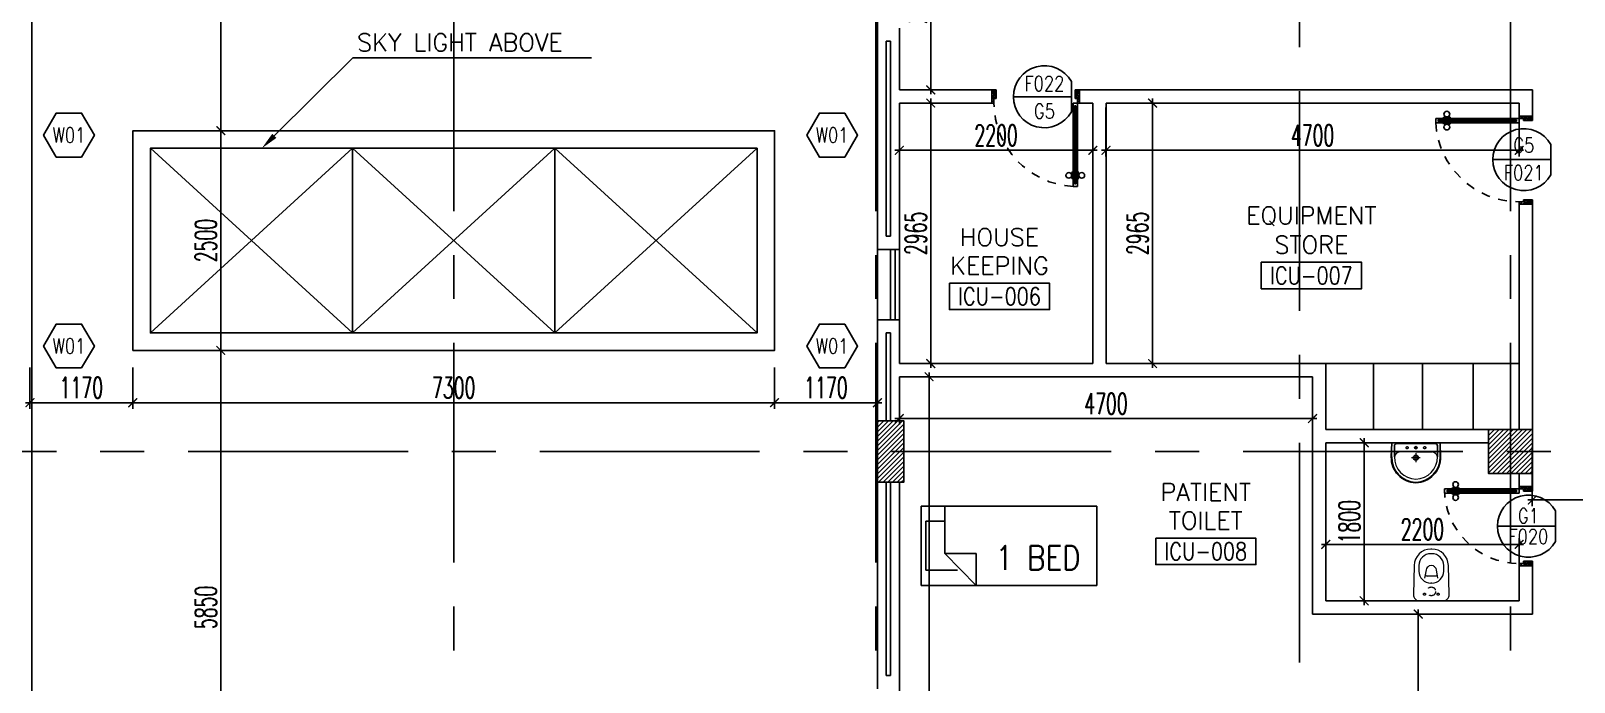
# Model space of a CAD drawing. Extents: x 275967.8 to 276060, y 57291.9 to 57371.4.
# Drawn here: x 276010.75 to 276028.3, y 57310.54 to 57317.95 of the extents above; entities that cross this region are included whole.
import ezdxf
from ezdxf.enums import TextEntityAlignment as Align

# ---------------------------------------------------------------- set-up
doc = ezdxf.new("R2010")
doc.units = 0
doc.header["$MEASUREMENT"] = 0
doc.header["$PDMODE"] = 34
for name, pattern in [('CENTERX2', [4, 2.5, -0.5, 0.5, -0.5]), ('DASHED', [0.75, 0.5, -0.25]), ('HIDDEN', [0.375, 0.25, -0.125]), ('HIDDEN2', [0.1875, 0.125, -0.0625])]:
    doc.linetypes.add(name, pattern=pattern)
doc.layers.get('0').update_dxf_attribs({"linetype": 'CONTINUOUS'})
doc.layers.get('DEFPOINTS').update_dxf_attribs({"linetype": 'CONTINUOUS'})
for name, color, linetype in [('AXES', 11, 'CENTERX2'), ('COL', 5, 'CONTINUOUS'), ('COUNTER', 7, 'CONTINUOUS'), ('DIM', 4, 'CONTINUOUS'), ('DOOR', 7, 'CONTINUOUS'), ('DOOR-CR', 2, 'CONTINUOUS'), ('DOOR-NO', 3, 'CONTINUOUS'), ('FIX', 3, 'CONTINUOUS'), ('FUR', 4, 'CONTINUOUS'), ('HAT', 8, 'CONTINUOUS'), ('INSUL', 4, 'CONTINUOUS'), ('RM-BOX', 4, 'CONTINUOUS'), ('RM-IND', 5, 'CONTINUOUS'), ('RM-NAME', 2, 'CONTINUOUS'), ('RM-NO', 2, 'CONTINUOUS'), ('ROOF', 7, 'CONTINUOUS'), ('RS20', 9, 'CONTINUOUS'), ('SkyLight', 7, 'CONTINUOUS'), ('WALL', 2, 'CONTINUOUS'), ('WIN', 3, 'CONTINUOUS'), ('WIN-BOX', 4, 'CONTINUOUS'), ('WIN-NO', 5, 'CONTINUOUS')]:
    doc.layers.add(name, color=color, linetype=linetype)
doc.styles.add('ROMANS', font='ROMANS.shx', dxfattribs={"width": 0.6})
doc.styles.add('RS20', font='ROMANS.shx', dxfattribs={"height": 0.2})
doc.dimstyles.new('STANDARD in', dxfattribs={"dimtxt": 0.24, "dimasz": 0.1, "dimexe": 0.07, "dimexo": 0.05, "dimgap": 0.05, "dimtad": 1, "dimdec": 0, "dimlfac": 1000, "dimzin": 0, "dimdsep": 46, "dimtxsty": 'ROMANS', "dimblk": 'ARCHTICK', "dimcen": 0.05, "dimdle": 0.05, "dimclrd": 4, "dimclre": 4, "dimclrt": 2, "dimadec": 0, "dimazin": 0, "dimtfac": 1, "dimtdec": 0, "dimtmove": 2, "dimatfit": 3, "dimfxl": 0, "dimtolj": 1, "dimtzin": 0, "dimarcsym": 0})

# ---------------------------------------------------------------- blocks, each defined once
blk = doc.blocks.new('WW1')
at = {"layer": 'WIN-BOX'}
blk.add_lwpolyline([(144, -250), (289, 0), (144, 250), (-144, 250), (-289, 0), (-144, -250)], close=True, dxfattribs=at)
at = {"layer": 'WIN-NO', "style": 'ROMANS', "width": 0.8}
blk.add_attdef('W00', text='', height=170, dxfattribs=at).set_placement((0, 0), align=Align.MIDDLE)
blk = doc.blocks.new('*X97')
at = {"color": 0}
for p, q in [((80579, 132658), (81071, 133150)), ((80579, 132711), (81018, 133150)), ((80579, 132764), (80965, 133150)), ((80579, 132817), (80912, 133150)), ((80579, 132870), (80859, 133150)), ((80579, 132923), (80806, 133150)), ((80579, 132976), (80753, 133150)), ((80579, 133029), (80700, 133150)), ((80579, 133082), (80647, 133150)), ((80579, 133135), (80594, 133150)), ((80624, 132650), (81079, 133105)), ((80677, 132650), (81079, 133052)), ((80730, 132650), (81079, 132999)), ((80783, 132650), (81079, 132946)), ((80836, 132650), (81079, 132892)), ((80890, 132650), (81079, 132839)), ((80943, 132650), (81079, 132786)), ((80996, 132650), (81079, 132733)), ((81049, 132650), (81079, 132680))]:
    blk.add_line(p, q, dxfattribs=at)
blk = doc.blocks.new('COL50')
at = {"layer": 'COL'}
blk.add_lwpolyline([(-250, 250), (-250, -250), (250, -250), (250, 250)], close=True, dxfattribs=at)
blk = doc.blocks.new('C11')
at = {"layer": 'HAT'}
h = blk.add_hatch(dxfattribs=at)
h.set_pattern_fill('ANSI31', color=256, scale=300, style=0)
h.set_pattern_definition([(45, (-248556.182, -75061.005), (-26.5165043, 26.5165043), [])])
h.paths.add_polyline_path([(300, 700), (0, 700), (0, 350), (300, 350)])
h.paths.add_polyline_path([(300, 350), (0, 350), (0, 0), (300, 0)])
at = {"layer": 'COL'}
blk.add_lwpolyline([(300, 700), (300, 0), (0, 0), (0, 700)], close=True, dxfattribs=at)
blk = doc.blocks.new('DOOR90')
at = {"layer": 'DOOR', "color": 0, "linetype": 'ByBlock'}
for p, q in [((-150, 0), (-150, -25)), ((-150, 0), (0, 0)), ((0, -50), (0, 0)), ((-1000, -25), (-1000, -75)), ((-1000, -75), (-1000, -25)), ((-950, -25), (-1000, -25)), ((-950, -75), (-1000, -75)), ((-970, -42), (-970, -58)), ((-950, -42), (-970, -42)), ((-950, -58), (-970, -58)), ((-950, -25), (-950, -42)), ((-950, -58), (-950, -75)), ((-918, -25), (-918, -18)), ((-828, -18), (-918, -18)), ((-918, -75), (-918, -82)), ((-828, -82), (-918, -82)), ((-905, -18), (-905, -9)), ((-905, -9), (-840, -9)), ((-905, -18), (-840, -18)), ((-905, -82), (-905, -91)), ((-905, -82), (-840, -82)), ((-905, -91), (-840, -91)), ((-840, -18), (-840, -9)), ((-840, -82), (-840, -91)), ((-828, -25), (-828, -18)), ((-828, -75), (-828, -82)), ((-200, -42), (-200, -25)), ((-200, -25), (-150, -25)), ((-180, -42), (-200, -42)), ((-200, -75), (-200, -58)), ((-200, -58), (-180, -58)), ((-150, -75), (-200, -75)), ((-180, -58), (-180, -42)), ((-150, -75), (-150, -25)), ((-150, -25), (-100, -25)), ((-100, -25), (-100, -50)), ((-100, -50), (0, -50)), ((-150, -900), (-150, -875)), ((-150, -875), (-100, -875)), ((-100, -850), (0, -850)), ((-100, -875), (-100, -850)), ((0, -850), (0, -900)), ((0, -900), (-150, -900)), ((-150, -900), (0, -900))]:
    blk.add_line(p, q, dxfattribs=at)
at = {"layer": 'DOOR', "color": 9, "linetype": 'ByBlock'}
for p, q in [((0, -50), (-114, 0)), ((0, -50), (-40, 0)), ((0, -50), (-100, -37)), ((0, -850), (-114, -900)), ((0, -850), (-100, -863)), ((0, -850), (-40, -900))]:
    blk.add_line(p, q, dxfattribs=at)
at = {"layer": 'DOOR', "linetype": 'ByBlock'}
for p, q in [((-200, -25), (-950, -25)), ((-200, -42), (-950, -42)), ((-200, -58), (-950, -58)), ((-950, -75), (-200, -75))]:
    blk.add_line(p, q, dxfattribs=at)
at = {"layer": 'DOOR', "color": 0, "linetype": 'ByBlock'}
for centre in [(-873, 24), (-873, -124)]:
    blk.add_circle(centre, 32.4, dxfattribs=at)
at = {"layer": 'DOOR', "color": 9, "linetype": 'ByBlock'}
for centre, radius, start, end in [((0, -50), 154, 161.1053, 166.2858), ((0, -50), 134, 158.1598, 169.28), ((0, -50), 94.4, 148.0182, 180), ((0, -50), 74.4, 137.7764, 180), ((0, -50), 114, 154.0838, 167.3774), ((0, -50), 54.4, 113.2074, 180), ((0, -50), 34.4, 90, 180), ((0, -50), 14.4, 90, 180), ((0, -850), 134, 190.72, 201.8402), ((0, -850), 94.4, 180, 211.9818), ((0, -850), 74.4, 180, 222.2236), ((0, -850), 54.4, 180, 246.7926), ((0, -850), 34.4, 180, 270), ((0, -850), 14.4, 180, 270), ((0, -850), 154, 193.7142, 198.8947)]:
    blk.add_arc(centre, radius, start, end, dxfattribs=at)
at = {"layer": 'DOOR', "linetype": 'HIDDEN', "ltscale": 0.5}
blk.add_arc((-150, -25), 850, 180, 270, dxfattribs=at)
blk = doc.blocks.new('DD1')
at = {"layer": 'DOOR-CR'}
blk.add_line((-308, 0), (353, 0), dxfattribs=at)
blk.add_lwpolyline([(-308, -173, 3.820224), (-308, 173)], format="xyb", close=True, dxfattribs=at)
at = {"layer": 'DOOR-NO', "color": 255, "style": 'ROMANS', "width": 0.8}
for tag, p in [('G', (0, 184)), ('000', (0, -141))]:
    blk.add_attdef(tag, text='', height=204, dxfattribs=at).set_placement(p, align=Align.MIDDLE)
blk = doc.blocks.new('RM1')
at = {"layer": 'RM-BOX'}
blk.add_lwpolyline([(570, -200), (-570, -200), (-570, -500), (570, -500)], close=True, dxfattribs=at)
at = {"layer": 'RM-NAME', "style": 'ROMANS'}
for tag, p in [('ROOMNAME1', (0, 324)), ('ROOMNAME2', (0, 0))]:
    blk.add_attdef(tag, text='', height=200, dxfattribs=at).set_placement(p, align=Align.MIDDLE)
at = {"layer": 'RM-NO', "style": 'ROMANS', "width": 0.8}
blk.add_attdef('ROOMNO', text='', height=200, dxfattribs=at).set_placement((0, -350), align=Align.MIDDLE)
blk = doc.blocks.new('LAV1')
at = {"layer": 'FIX', "linetype": 'ByBlock', "ltscale": 0.3}
for p, q in [((-280, 210), (-275, 50)), ((-245, 210), (-245, 85)), ((245, 210), (245, 85)), ((280, 210), (275, 50)), ((0, 60), (-220, 60)), ((0, 60), (220, 60))]:
    blk.add_line(p, q, dxfattribs=at)
at = {"layer": 'FIX', "linetype": 'Continuous', "lineweight": 20}
for p, q in [((-275, 210), (-275, 50)), ((275, 210), (275, 50)), ((0, 50), (-275, 50)), ((0, 50), (-252, 50)), ((0, 155), (-181, 155)), ((0, 155), (181, 155)), ((0, 50), (252, 50)), ((0, 50), (275, 50))]:
    blk.add_line(p, q, dxfattribs=at)
at = {"layer": 'FIX', "linetype": 'DASHED', "lineweight": 20, "ltscale": 0.05}
for p, q in [((50, 220), (-50, 220)), ((0, 170), (0, 270)), ((0, 170), (0, 270))]:
    blk.add_line(p, q, dxfattribs=at)
at = {"layer": 'FIX', "lineweight": 20}
for p, q in [((16, 107), (-15, 107)), ((0, 92), (0, 123))]:
    blk.add_line(p, q, dxfattribs=at)
for centre, radius in [((0, 220), 29.5), ((0, 220), 22.5), ((0, 107), 15.5)]:
    blk.add_circle(centre, radius, dxfattribs=at)
at = {"layer": 'FIX', "linetype": 'HIDDEN', "lineweight": 20, "ltscale": 0.05}
for centre in [(-100, 107), (100, 107)]:
    blk.add_circle(centre, 12.4, dxfattribs=at)
at = {"layer": 'FIX', "linetype": 'ByBlock', "ltscale": 0.3}
for centre, radius, start, end in [((7, 220), 287, 91.3776, 182.0064), ((-7, 220), 287, 357.9936, 88.6224), ((-220, 85), 24.9, 179.7021, 269.9486), ((220, 85), 24.9, 270.0514, 0.2979)]:
    blk.add_arc(centre, radius, start, end, dxfattribs=at)
at = {"layer": 'FIX', "linetype": 'Continuous', "lineweight": 20}
for centre, radius, start, end in [((8, 217), 283, 91.6988, 181.351), ((8, 212), 253, 91.7328, 180.4884), ((-8, 217), 283, 358.649, 88.3012), ((-8, 212), 253, 359.5116, 88.2672), ((-179, 222), 66.9, 190.2006, 268.0786), ((179, 222), 66.9, 271.9214, 349.7994)]:
    blk.add_arc(centre, radius, start, end, dxfattribs=at)
blk = doc.blocks.new('WC1')
at = {"layer": 'FIX', "lineweight": 20}
for p, q in [((-210, 204), (-538, 194)), ((-727, 5), (-727, -5)), ((-674, 5), (-674, -5)), ((-534, 24), (-540, 0)), ((-540, 0), (-534, -24)), ((-475, 141), (-538, 141)), ((-395, 76), (-490, 60)), ((-339, 5), (-339, -5)), ((-538, -141), (-475, -141)), ((-490, -60), (-395, -76)), ((-538, -194), (-210, -204))]:
    blk.add_line(p, q, dxfattribs=at)
at = {"layer": 'FIX', "linetype": 'Continuous', "lineweight": 20}
blk.add_line((-420, -47), (-420, 45), dxfattribs=at)
at = {"layer": 'FIX', "lineweight": 20}
blk.add_lwpolyline([(-213, -204), (-210, -204, 0.414214), (-137, -131), (-137, 0), (-137, 131, 0.414214), (-210, 204)], format="xyb", dxfattribs=at)
at = {"layer": 'FIX', "linetype": 'HIDDEN2', "lineweight": 20, "ltscale": 0.3}
blk.add_circle((-245, 0), 49.8, dxfattribs=at)
at = {"layer": 'FIX', "linetype": 'HIDDEN', "lineweight": 20, "ltscale": 0.05}
for centre in [(-213, 78), (-213, -77)]:
    blk.add_circle(centre, 11.6, dxfattribs=at)
at = {"layer": 'FIX', "lineweight": 20}
for centre, radius, start, end in [((-538, 5), 189, 90, 180), ((-538, 5), 136, 90, 180), ((-473, -7), 68.2, 128.9242, 152.8468), ((-464, -18), 82, 108.496, 128.9242), ((-475, 5), 136, 360, 90), ((-538, -5), 189, 180, 270), ((-538, -5), 136, 180, 270), ((-473, 7), 68.2, 207.1532, 231.0758), ((-464, 18), 82, 231.0758, 251.504), ((-475, -5), 136, 270, 0)]:
    blk.add_arc(centre, radius, start, end, dxfattribs=at)
at = {"layer": 'FIX', "linetype": 'Continuous', "lineweight": 20}
for centre, start, end in [((-443, 46), 357.6662, 91.6121), ((-442, -46), 268.3879, 2.3338)]:
    blk.add_arc(centre, 22.3, start, end, dxfattribs=at)
blk = doc.blocks.new('_ARCHTICK')
at = {"color": 0, "linetype": 'ByBlock', "const_width": 0.15}
blk.add_lwpolyline([(-0.5, -0.5), (0.5, 0.5)], dxfattribs=at)
blk = doc.blocks.new('*D240')
at = {"layer": 'DEFPOINTS', "color": 0, "linetype": 'ByBlock', "ltscale": 0.3}
for p in [(276021.7, 57319.278), (276020.982, 57317.278), (276021.675, 57317.278)]:
    blk.add_point(p, dxfattribs=at)
at = {"layer": 'DIM', "color": 4, "linetype": 'ByBlock', "lineweight": -2, "ltscale": 0.3}
for p, q in [((276021.65, 57319.278), (276020.912, 57319.278)), ((276020.982, 57319.328), (276020.982, 57317.228)), ((276021.625, 57317.278), (276020.912, 57317.278))]:
    blk.add_line(p, q, dxfattribs=at)
at = {"layer": 'DIM', "color": 4, "linetype": 'ByBlock', "lineweight": -2, "ltscale": 0.3, "xscale": 0.1, "yscale": 0.1, "zscale": 0.1}
for p, rotation in [((276020.982, 57319.278), 90), ((276020.982, 57317.278), 270)]:
    blk.add_blockref('_ARCHTICK', p, dxfattribs=dict(at, rotation=rotation))
at = {"layer": 'DIM', "color": 2, "linetype": 'ByBlock', "ltscale": 0.3, "insert": (276020.812, 57318.278), "char_height": 0.24, "attachment_point": 5, "rotation": 90, "style": 'ROMANS'}
blk.add_mtext('\\A1;2000', dxfattribs=at)
blk = doc.blocks.new('*D238')
at = {"layer": 'DEFPOINTS', "color": 0, "linetype": 'ByBlock', "ltscale": 0.3}
for p in [(276021.15, 57317.128), (276020.982, 57314.163), (276021.15, 57314.163)]:
    blk.add_point(p, dxfattribs=at)
at = {"layer": 'DIM', "color": 4, "linetype": 'ByBlock', "lineweight": -2, "ltscale": 0.3}
for p, q in [((276021.1, 57317.128), (276020.912, 57317.128)), ((276020.982, 57317.178), (276020.982, 57314.113)), ((276021.1, 57314.163), (276020.912, 57314.163))]:
    blk.add_line(p, q, dxfattribs=at)
at = {"layer": 'DIM', "color": 4, "linetype": 'ByBlock', "lineweight": -2, "ltscale": 0.3, "xscale": 0.1, "yscale": 0.1, "zscale": 0.1}
for p, rotation in [((276020.982, 57317.128), 90), ((276020.982, 57314.163), 270)]:
    blk.add_blockref('_ARCHTICK', p, dxfattribs=dict(at, rotation=rotation))
at = {"layer": 'DIM', "color": 2, "linetype": 'ByBlock', "ltscale": 0.3, "insert": (276020.812, 57315.645), "char_height": 0.24, "attachment_point": 5, "rotation": 90, "style": 'ROMANS'}
blk.add_mtext('\\A1;2965', dxfattribs=at)
blk = doc.blocks.new('*D237')
at = {"layer": 'DEFPOINTS', "color": 0, "linetype": 'ByBlock', "ltscale": 0.3}
for p in [(276020.625, 57316.59), (276022.825, 57316.59), (276022.825, 57316.59)]:
    blk.add_point(p, dxfattribs=at)
at = {"layer": 'DIM', "color": 4, "linetype": 'ByBlock', "lineweight": -2, "ltscale": 0.3}
for p, q in [((276020.575, 57316.59), (276022.875, 57316.59)), ((276020.625, 57316.64), (276020.625, 57316.66)), ((276022.825, 57316.64), (276022.825, 57316.66))]:
    blk.add_line(p, q, dxfattribs=at)
at = {"layer": 'DIM', "color": 4, "linetype": 'ByBlock', "lineweight": -2, "ltscale": 0.3, "xscale": 0.1, "yscale": 0.1, "zscale": 0.1, "rotation": 180}
blk.add_blockref('_ARCHTICK', (276020.625, 57316.59), dxfattribs=at)
at = {"layer": 'DIM', "color": 4, "linetype": 'ByBlock', "lineweight": -2, "ltscale": 0.3, "xscale": 0.1, "yscale": 0.1, "zscale": 0.1}
blk.add_blockref('_ARCHTICK', (276022.825, 57316.59), dxfattribs=at)
at = {"layer": 'DIM', "color": 2, "linetype": 'ByBlock', "ltscale": 0.3, "insert": (276021.725, 57316.76), "char_height": 0.24, "attachment_point": 5, "style": 'ROMANS'}
blk.add_mtext('\\A1;2200', dxfattribs=at)
blk = doc.blocks.new('*D236')
at = {"layer": 'DEFPOINTS', "color": 0, "linetype": 'ByBlock', "ltscale": 0.3}
for p in [(276022.975, 57317.128), (276027.675, 57317.128), (276027.675, 57316.59)]:
    blk.add_point(p, dxfattribs=at)
at = {"layer": 'DIM', "color": 4, "linetype": 'ByBlock', "lineweight": -2, "ltscale": 0.3}
for p, q in [((276022.975, 57317.078), (276022.975, 57316.52)), ((276027.675, 57317.078), (276027.675, 57316.52)), ((276022.925, 57316.59), (276027.725, 57316.59))]:
    blk.add_line(p, q, dxfattribs=at)
at = {"layer": 'DIM', "color": 4, "linetype": 'ByBlock', "lineweight": -2, "ltscale": 0.3, "xscale": 0.1, "yscale": 0.1, "zscale": 0.1, "rotation": 180}
blk.add_blockref('_ARCHTICK', (276022.975, 57316.59), dxfattribs=at)
at = {"layer": 'DIM', "color": 4, "linetype": 'ByBlock', "lineweight": -2, "ltscale": 0.3, "xscale": 0.1, "yscale": 0.1, "zscale": 0.1}
blk.add_blockref('_ARCHTICK', (276027.675, 57316.59), dxfattribs=at)
at = {"layer": 'DIM', "color": 2, "linetype": 'ByBlock', "ltscale": 0.3, "insert": (276025.325, 57316.76), "char_height": 0.24, "attachment_point": 5, "style": 'ROMANS'}
blk.add_mtext('\\A1;4700', dxfattribs=at)
blk = doc.blocks.new('*D235')
at = {"layer": 'DEFPOINTS', "color": 0, "linetype": 'ByBlock', "ltscale": 0.3}
for p in [(276023.406, 57317.128), (276023.505, 57317.128), (276023.406, 57314.163)]:
    blk.add_point(p, dxfattribs=at)
at = {"layer": 'DIM', "color": 4, "linetype": 'ByBlock', "lineweight": -2, "ltscale": 0.3}
for p, q in [((276023.456, 57317.128), (276023.575, 57317.128)), ((276023.505, 57314.113), (276023.505, 57317.178)), ((276023.456, 57314.163), (276023.575, 57314.163))]:
    blk.add_line(p, q, dxfattribs=at)
at = {"layer": 'DIM', "color": 4, "linetype": 'ByBlock', "lineweight": -2, "ltscale": 0.3, "xscale": 0.1, "yscale": 0.1, "zscale": 0.1}
for p, rotation in [((276023.505, 57317.128), 90), ((276023.505, 57314.163), 270)]:
    blk.add_blockref('_ARCHTICK', p, dxfattribs=dict(at, rotation=rotation))
at = {"layer": 'DIM', "color": 2, "linetype": 'ByBlock', "ltscale": 0.3, "insert": (276023.335, 57315.645), "char_height": 0.24, "attachment_point": 5, "rotation": 90, "style": 'ROMANS'}
blk.add_mtext('\\A1;2965', dxfattribs=at)
blk = doc.blocks.new('*D234')
at = {"layer": 'DEFPOINTS', "color": 0, "linetype": 'ByBlock', "ltscale": 0.3}
for p in [(276025.651, 57313.263), (276025.651, 57311.463), (276025.913, 57311.463)]:
    blk.add_point(p, dxfattribs=at)
at = {"layer": 'DIM', "color": 4, "linetype": 'ByBlock', "lineweight": -2, "ltscale": 0.3}
for p, q in [((276025.701, 57313.263), (276025.983, 57313.263)), ((276025.913, 57313.313), (276025.913, 57311.413)), ((276025.701, 57311.463), (276025.983, 57311.463))]:
    blk.add_line(p, q, dxfattribs=at)
at = {"layer": 'DIM', "color": 4, "linetype": 'ByBlock', "lineweight": -2, "ltscale": 0.3, "xscale": 0.1, "yscale": 0.1, "zscale": 0.1}
for p, rotation in [((276025.913, 57313.263), 90), ((276025.913, 57311.463), 270)]:
    blk.add_blockref('_ARCHTICK', p, dxfattribs=dict(at, rotation=rotation))
at = {"layer": 'DIM', "color": 2, "linetype": 'ByBlock', "ltscale": 0.3, "insert": (276025.743, 57312.363), "char_height": 0.24, "attachment_point": 5, "rotation": 90, "style": 'ROMANS'}
blk.add_mtext('\\A1;1800', dxfattribs=at)
blk = doc.blocks.new('*D233')
at = {"layer": 'DEFPOINTS', "color": 0, "linetype": 'ByBlock', "ltscale": 0.3}
for p in [(276025.475, 57312.106), (276025.475, 57311.821), (276027.675, 57311.821)]:
    blk.add_point(p, dxfattribs=at)
at = {"layer": 'DIM', "color": 4, "linetype": 'ByBlock', "lineweight": -2, "ltscale": 0.3}
for p, q in [((276025.475, 57311.871), (276025.475, 57312.176)), ((276027.675, 57311.871), (276027.675, 57312.176)), ((276027.725, 57312.106), (276025.425, 57312.106))]:
    blk.add_line(p, q, dxfattribs=at)
at = {"layer": 'DIM', "color": 4, "linetype": 'ByBlock', "lineweight": -2, "ltscale": 0.3, "xscale": 0.1, "yscale": 0.1, "zscale": 0.1, "rotation": 180}
blk.add_blockref('_ARCHTICK', (276025.475, 57312.106), dxfattribs=at)
at = {"layer": 'DIM', "color": 4, "linetype": 'ByBlock', "lineweight": -2, "ltscale": 0.3, "xscale": 0.1, "yscale": 0.1, "zscale": 0.1}
blk.add_blockref('_ARCHTICK', (276027.675, 57312.106), dxfattribs=at)
at = {"layer": 'DIM', "color": 2, "linetype": 'ByBlock', "ltscale": 0.3, "insert": (276026.575, 57312.276), "char_height": 0.24, "attachment_point": 5, "style": 'ROMANS'}
blk.add_mtext('\\A1;2200', dxfattribs=at)
blk = doc.blocks.new('*D232')
at = {"layer": 'DEFPOINTS', "color": 0, "linetype": 'ByBlock', "ltscale": 0.3}
for p in [(276020.625, 57314.013), (276020.885, 57305.863), (276020.963, 57305.863)]:
    blk.add_point(p, dxfattribs=at)
at = {"layer": 'DIM', "color": 4, "linetype": 'ByBlock', "lineweight": -2, "ltscale": 0.3}
for p, q in [((276020.675, 57314.013), (276021.033, 57314.013)), ((276020.963, 57314.063), (276020.963, 57305.813)), ((276020.935, 57305.863), (276021.033, 57305.863))]:
    blk.add_line(p, q, dxfattribs=at)
at = {"layer": 'DIM', "color": 4, "linetype": 'ByBlock', "lineweight": -2, "ltscale": 0.3, "xscale": 0.1, "yscale": 0.1, "zscale": 0.1}
for p, rotation in [((276020.963, 57314.013), 90), ((276020.963, 57305.863), 270)]:
    blk.add_blockref('_ARCHTICK', p, dxfattribs=dict(at, rotation=rotation))
at = {"layer": 'DIM', "color": 2, "linetype": 'ByBlock', "ltscale": 0.3, "insert": (276020.793, 57309.938), "char_height": 0.24, "attachment_point": 5, "rotation": 90, "style": 'ROMANS'}
blk.add_mtext('\\A1;8150', dxfattribs=at)
blk = doc.blocks.new('*D231')
at = {"layer": 'DEFPOINTS', "color": 0, "linetype": 'ByBlock', "ltscale": 0.3}
for p in [(276020.625, 57314.011), (276025.325, 57313.968), (276025.325, 57313.538)]:
    blk.add_point(p, dxfattribs=at)
at = {"layer": 'DIM', "color": 4, "linetype": 'ByBlock', "lineweight": -2, "ltscale": 0.3}
for p, q in [((276020.625, 57313.961), (276020.625, 57313.468)), ((276025.325, 57313.918), (276025.325, 57313.468)), ((276020.575, 57313.538), (276025.375, 57313.538))]:
    blk.add_line(p, q, dxfattribs=at)
at = {"layer": 'DIM', "color": 4, "linetype": 'ByBlock', "lineweight": -2, "ltscale": 0.3, "xscale": 0.1, "yscale": 0.1, "zscale": 0.1, "rotation": 180}
blk.add_blockref('_ARCHTICK', (276020.625, 57313.538), dxfattribs=at)
at = {"layer": 'DIM', "color": 4, "linetype": 'ByBlock', "lineweight": -2, "ltscale": 0.3, "xscale": 0.1, "yscale": 0.1, "zscale": 0.1}
blk.add_blockref('_ARCHTICK', (276025.325, 57313.538), dxfattribs=at)
at = {"layer": 'DIM', "color": 2, "linetype": 'ByBlock', "ltscale": 0.3, "insert": (276022.975, 57313.708), "char_height": 0.24, "attachment_point": 5, "style": 'ROMANS'}
blk.add_mtext('\\A1;4700', dxfattribs=at)
blk = doc.blocks.new('*D187')
at = {"layer": 'DEFPOINTS', "color": 0, "linetype": 'ByBlock', "ltscale": 0.3}
for p in [(276027.825, 57313.262), (276030.175, 57313.163), (276027.825, 57312.611)]:
    blk.add_point(p, dxfattribs=at)
at = {"layer": 'DIM', "color": 4, "linetype": 'ByBlock', "lineweight": -2, "ltscale": 0.3}
for p, q in [((276027.825, 57313.212), (276027.825, 57312.541)), ((276030.175, 57313.113), (276030.175, 57312.541)), ((276030.225, 57312.611), (276027.775, 57312.611))]:
    blk.add_line(p, q, dxfattribs=at)
at = {"layer": 'DIM', "color": 4, "linetype": 'ByBlock', "lineweight": -2, "ltscale": 0.3, "xscale": 0.1, "yscale": 0.1, "zscale": 0.1, "rotation": 180}
blk.add_blockref('_ARCHTICK', (276027.825, 57312.611), dxfattribs=at)
at = {"layer": 'DIM', "color": 4, "linetype": 'ByBlock', "lineweight": -2, "ltscale": 0.3, "xscale": 0.1, "yscale": 0.1, "zscale": 0.1}
blk.add_blockref('_ARCHTICK', (276030.175, 57312.611), dxfattribs=at)
at = {"layer": 'DIM', "color": 2, "linetype": 'ByBlock', "ltscale": 0.3, "insert": (276029, 57312.781), "char_height": 0.24, "attachment_point": 5, "style": 'ROMANS'}
blk.add_mtext('\\A1;2350', dxfattribs=at)
blk = doc.blocks.new('*D186')
at = {"layer": 'DEFPOINTS', "color": 0, "linetype": 'ByBlock', "ltscale": 0.3}
for p in [(276027.05, 57311.313), (276026.527, 57306.213), (276027.114, 57306.213)]:
    blk.add_point(p, dxfattribs=at)
at = {"layer": 'DIM', "color": 4, "linetype": 'ByBlock', "lineweight": -2, "ltscale": 0.3}
for p, q in [((276027, 57311.313), (276026.457, 57311.313)), ((276026.527, 57311.363), (276026.527, 57306.163)), ((276027.064, 57306.213), (276026.457, 57306.213))]:
    blk.add_line(p, q, dxfattribs=at)
at = {"layer": 'DIM', "color": 4, "linetype": 'ByBlock', "lineweight": -2, "ltscale": 0.3, "xscale": 0.1, "yscale": 0.1, "zscale": 0.1}
for p, rotation in [((276026.527, 57311.313), 90), ((276026.527, 57306.213), 270)]:
    blk.add_blockref('_ARCHTICK', p, dxfattribs=dict(at, rotation=rotation))
at = {"layer": 'DIM', "color": 2, "linetype": 'ByBlock', "ltscale": 0.3, "insert": (276026.357, 57308.763), "char_height": 0.24, "attachment_point": 5, "rotation": 90, "style": 'ROMANS'}
blk.add_mtext('\\A1;5100', dxfattribs=at)
blk = doc.blocks.new('DOOR-10')
at = {"layer": 'DOOR', "color": 0, "linetype": 'ByBlock'}
for p, q in [((-26, 1100), (-76, 1100)), ((-76, 1100), (-26, 1100)), ((-76, 1050), (-76, 1100)), ((-43, 1070), (-59, 1070)), ((-59, 1050), (-59, 1070)), ((-43, 1050), (-43, 1070)), ((-26, 1050), (-26, 1100)), ((-83, 1005), (-92, 1005)), ((-92, 1005), (-92, 940)), ((-83, 940), (-92, 940)), ((-76, 1018), (-83, 1018)), ((-83, 928), (-83, 1018)), ((-83, 1005), (-83, 940)), ((-76, 928), (-83, 928)), ((-59, 1050), (-76, 1050)), ((-26, 1050), (-43, 1050)), ((-26, 1018), (-18, 1018)), ((-26, 928), (-18, 928)), ((-18, 928), (-18, 1018)), ((-18, 1005), (-9, 1005)), ((-18, 1005), (-18, 940)), ((-18, 940), (-9, 940)), ((-9, 1005), (-9, 940)), ((-76, 200), (-59, 200)), ((-76, 150), (-76, 200)), ((-59, 200), (-59, 180)), ((-59, 180), (-43, 180)), ((-43, 200), (-26, 200)), ((-43, 180), (-43, 200)), ((-26, 200), (-26, 150)), ((-1001, 0), (-1001, 150)), ((-1001, 150), (-976, 150)), ((-1001, 150), (-1001, 0)), ((-951, 0), (-1001, 0)), ((-976, 150), (-976, 100)), ((-976, 100), (-951, 100)), ((-951, 100), (-951, 0)), ((-76, 150), (-26, 150)), ((-51, 100), (-51, 0)), ((-26, 100), (-51, 100)), ((-51, 0), (-1, 0)), ((-1, 150), (-26, 150)), ((-26, 150), (-26, 100))]:
    blk.add_line(p, q, dxfattribs=at)
at = {"layer": 'DOOR', "linetype": 'ByBlock'}
for p, q in [((-76, 1050), (-76, 200)), ((-59, 200), (-59, 1050)), ((-43, 200), (-43, 1050)), ((-26, 200), (-26, 1050))]:
    blk.add_line(p, q, dxfattribs=at)
at = {"layer": 'DOOR', "color": 9, "linetype": 'ByBlock'}
for p, q in [((-951, 0), (-1001, 114)), ((-951, 0), (-1001, 40)), ((-951, 0), (-964, 100)), ((-51, 0), (-1, 114)), ((-51, 0), (-37, 100)), ((-51, 0), (-1, 40)), ((-1, 0), (-1, 150))]:
    blk.add_line(p, q, dxfattribs=at)
at = {"layer": 'DOOR', "color": 0, "linetype": 'ByBlock'}
for centre in [(-124, 973), (23, 973)]:
    blk.add_circle(centre, 32.4, dxfattribs=at)
at = {"layer": 'DOOR', "linetype": 'HIDDEN', "ltscale": 0.5}
blk.add_arc((-23, 149), 952, 93.1482, 179.9482, dxfattribs=at)
at = {"layer": 'DOOR', "color": 9, "linetype": 'ByBlock'}
for centre, radius, start, end in [((-951, 0), 154, 103.7142, 108.8947), ((-951, 0), 134, 100.72, 111.8402), ((-951, 0), 94.4, 90, 121.9818), ((-951, 0), 74.4, 90, 132.2236), ((-951, 0), 54.4, 90, 156.7926), ((-951, 0), 34.4, 90, 180), ((-951, 0), 14.4, 90, 180), ((-51, 0), 94.4, 58.0182, 90), ((-51, 0), 74.4, 47.7764, 90), ((-51, 0), 54.4, 23.2074, 90), ((-51, 0), 34.4, 0, 90), ((-51, 0), 14.4, 0, 90), ((-51, 0), 134, 68.1598, 79.28), ((-51, 0), 114, 64.0838, 77.3774), ((-51, 0), 154, 71.1053, 76.2858)]:
    blk.add_arc(centre, radius, start, end, dxfattribs=at)
blk = doc.blocks.new('*D808')
at = {"layer": 'DEFPOINTS', "color": 0, "linetype": 'ByBlock', "ltscale": 0.3}
for p in [(276012.406, 57314.313), (276012.406, 57308.463), (276012.906, 57308.463)]:
    blk.add_point(p, dxfattribs=at)
at = {"layer": 'DIM', "color": 4, "linetype": 'ByBlock', "lineweight": -2, "ltscale": 0.3}
for p, q in [((276012.456, 57314.313), (276012.976, 57314.313)), ((276012.906, 57314.363), (276012.906, 57308.413)), ((276012.456, 57308.463), (276012.976, 57308.463))]:
    blk.add_line(p, q, dxfattribs=at)
at = {"layer": 'DIM', "color": 4, "linetype": 'ByBlock', "lineweight": -2, "ltscale": 0.3, "xscale": 0.1, "yscale": 0.1, "zscale": 0.1}
for p, rotation in [((276012.906, 57314.313), 90), ((276012.906, 57308.463), 270)]:
    blk.add_blockref('_ARCHTICK', p, dxfattribs=dict(at, rotation=rotation))
at = {"layer": 'DIM', "color": 2, "linetype": 'ByBlock', "ltscale": 0.3, "insert": (276012.736, 57311.388), "char_height": 0.24, "attachment_point": 5, "rotation": 90, "style": 'ROMANS'}
blk.add_mtext('\\A1;5850', dxfattribs=at)
blk = doc.blocks.new('*D809')
at = {"layer": 'DEFPOINTS', "color": 0, "linetype": 'ByBlock', "ltscale": 0.3}
for p in [(276012.406, 57316.813), (276012.406, 57314.313), (276012.906, 57314.313)]:
    blk.add_point(p, dxfattribs=at)
at = {"layer": 'DIM', "color": 4, "linetype": 'ByBlock', "lineweight": -2, "ltscale": 0.3}
for p, q in [((276012.456, 57316.813), (276012.976, 57316.813)), ((276012.906, 57316.863), (276012.906, 57314.263)), ((276012.456, 57314.313), (276012.976, 57314.313))]:
    blk.add_line(p, q, dxfattribs=at)
at = {"layer": 'DIM', "color": 4, "linetype": 'ByBlock', "lineweight": -2, "ltscale": 0.3, "xscale": 0.1, "yscale": 0.1, "zscale": 0.1}
for p, rotation in [((276012.906, 57316.813), 90), ((276012.906, 57314.313), 270)]:
    blk.add_blockref('_ARCHTICK', p, dxfattribs=dict(at, rotation=rotation))
at = {"layer": 'DIM', "color": 2, "linetype": 'ByBlock', "ltscale": 0.3, "insert": (276012.736, 57315.563), "char_height": 0.24, "attachment_point": 5, "rotation": 90, "style": 'ROMANS'}
blk.add_mtext('\\A1;2500', dxfattribs=at)
blk = doc.blocks.new('*D810')
at = {"layer": 'DEFPOINTS', "color": 0, "linetype": 'ByBlock', "ltscale": 0.3}
for p in [(276012.406, 57320.013), (276012.406, 57316.813), (276012.906, 57316.813)]:
    blk.add_point(p, dxfattribs=at)
at = {"layer": 'DIM', "color": 4, "linetype": 'ByBlock', "lineweight": -2, "ltscale": 0.3}
for p, q in [((276012.906, 57320.063), (276012.906, 57316.763)), ((276012.456, 57320.013), (276012.976, 57320.013)), ((276012.456, 57316.813), (276012.976, 57316.813))]:
    blk.add_line(p, q, dxfattribs=at)
at = {"layer": 'DIM', "color": 4, "linetype": 'ByBlock', "lineweight": -2, "ltscale": 0.3, "xscale": 0.1, "yscale": 0.1, "zscale": 0.1}
for p, rotation in [((276012.906, 57320.013), 90), ((276012.906, 57316.813), 270)]:
    blk.add_blockref('_ARCHTICK', p, dxfattribs=dict(at, rotation=rotation))
at = {"layer": 'DIM', "color": 2, "linetype": 'ByBlock', "ltscale": 0.3, "insert": (276012.736, 57318.413), "char_height": 0.24, "attachment_point": 5, "rotation": 90, "style": 'ROMANS'}
blk.add_mtext('\\A1;3200', dxfattribs=at)
blk = doc.blocks.new('*D811')
at = {"layer": 'DEFPOINTS', "color": 0, "linetype": 'ByBlock', "ltscale": 0.3}
for p in [(276011.905, 57314.168), (276019.205, 57314.168), (276019.205, 57313.718)]:
    blk.add_point(p, dxfattribs=at)
at = {"layer": 'DIM', "color": 4, "linetype": 'ByBlock', "lineweight": -2, "ltscale": 0.3}
for p, q in [((276011.905, 57314.118), (276011.905, 57313.648)), ((276019.205, 57314.118), (276019.205, 57313.648)), ((276011.855, 57313.718), (276019.255, 57313.718))]:
    blk.add_line(p, q, dxfattribs=at)
at = {"layer": 'DIM', "color": 4, "linetype": 'ByBlock', "lineweight": -2, "ltscale": 0.3, "xscale": 0.1, "yscale": 0.1, "zscale": 0.1, "rotation": 180}
blk.add_blockref('_ARCHTICK', (276011.905, 57313.718), dxfattribs=at)
at = {"layer": 'DIM', "color": 4, "linetype": 'ByBlock', "lineweight": -2, "ltscale": 0.3, "xscale": 0.1, "yscale": 0.1, "zscale": 0.1}
blk.add_blockref('_ARCHTICK', (276019.205, 57313.718), dxfattribs=at)
at = {"layer": 'DIM', "color": 2, "linetype": 'ByBlock', "ltscale": 0.3, "insert": (276015.555, 57313.888), "char_height": 0.24, "attachment_point": 5, "style": 'ROMANS'}
blk.add_mtext('\\A1;7300', dxfattribs=at)
blk = doc.blocks.new('*D812')
at = {"layer": 'DEFPOINTS', "color": 0, "linetype": 'ByBlock', "ltscale": 0.3}
for p in [(276010.735, 57314.168), (276011.905, 57314.168), (276011.905, 57313.718)]:
    blk.add_point(p, dxfattribs=at)
at = {"layer": 'DIM', "color": 4, "linetype": 'ByBlock', "lineweight": -2, "ltscale": 0.3}
for p, q in [((276010.735, 57314.118), (276010.735, 57313.648)), ((276011.905, 57314.118), (276011.905, 57313.648)), ((276010.685, 57313.718), (276011.955, 57313.718))]:
    blk.add_line(p, q, dxfattribs=at)
at = {"layer": 'DIM', "color": 4, "linetype": 'ByBlock', "lineweight": -2, "ltscale": 0.3, "xscale": 0.1, "yscale": 0.1, "zscale": 0.1, "rotation": 180}
blk.add_blockref('_ARCHTICK', (276010.735, 57313.718), dxfattribs=at)
at = {"layer": 'DIM', "color": 4, "linetype": 'ByBlock', "lineweight": -2, "ltscale": 0.3, "xscale": 0.1, "yscale": 0.1, "zscale": 0.1}
blk.add_blockref('_ARCHTICK', (276011.905, 57313.718), dxfattribs=at)
at = {"layer": 'DIM', "color": 2, "linetype": 'ByBlock', "ltscale": 0.3, "insert": (276011.32, 57313.888), "char_height": 0.24, "attachment_point": 5, "style": 'ROMANS'}
blk.add_mtext('\\A1;1170', dxfattribs=at)
blk = doc.blocks.new('*D813')
at = {"layer": 'DEFPOINTS', "color": 0, "linetype": 'ByBlock', "ltscale": 0.3}
for p in [(276019.205, 57314.168), (276020.375, 57314.168), (276020.375, 57313.718)]:
    blk.add_point(p, dxfattribs=at)
at = {"layer": 'DIM', "color": 4, "linetype": 'ByBlock', "lineweight": -2, "ltscale": 0.3}
for p, q in [((276019.205, 57314.118), (276019.205, 57313.648)), ((276020.375, 57314.118), (276020.375, 57313.648)), ((276019.155, 57313.718), (276020.425, 57313.718))]:
    blk.add_line(p, q, dxfattribs=at)
at = {"layer": 'DIM', "color": 4, "linetype": 'ByBlock', "lineweight": -2, "ltscale": 0.3, "xscale": 0.1, "yscale": 0.1, "zscale": 0.1, "rotation": 180}
blk.add_blockref('_ARCHTICK', (276019.205, 57313.718), dxfattribs=at)
at = {"layer": 'DIM', "color": 4, "linetype": 'ByBlock', "lineweight": -2, "ltscale": 0.3, "xscale": 0.1, "yscale": 0.1, "zscale": 0.1}
blk.add_blockref('_ARCHTICK', (276020.375, 57313.718), dxfattribs=at)
at = {"layer": 'DIM', "color": 2, "linetype": 'ByBlock', "ltscale": 0.3, "insert": (276019.79, 57313.888), "char_height": 0.24, "attachment_point": 5, "style": 'ROMANS'}
blk.add_mtext('\\A1;1170', dxfattribs=at)

msp = doc.modelspace()

# ---------------------------------------------------------------- linework, layer by layer
at = {"layer": 'AXES'}
for p, q in [((276015.5555, 57291.8986), (276015.5555, 57370.7113)), ((276027.5755, 57291.8986), (276027.5755, 57370.7113)), ((276010.7555, 57291.8986), (276010.7555, 57370.3613)), ((276020.3555, 57291.8986), (276020.3555, 57370.3613)), ((276020.3755, 57291.8986), (276020.3755, 57370.3613)), ((276025.1755, 57298.7629), (276025.1755, 57357.5829)), ((275968.5355, 57313.1629), (276036.5755, 57313.1629))]:
    msp.add_line(p, q, dxfattribs=at)
at = {"layer": 'COUNTER', "linetype": 'ByBlock'}
for p, q in [((276025.4755, 57314.1629), (276027.6755, 57314.1629)), ((276026.0165, 57314.1629), (276026.0165, 57313.4129)), ((276026.5755, 57314.1629), (276026.5755, 57313.4129)), ((276027.1527, 57314.1629), (276027.1527, 57313.4129))]:
    msp.add_line(p, q, dxfattribs=at)
at = {"layer": 'FUR'}
for p, q in [((276022.8719, 57312.5394), (276020.8719, 57312.5394)), ((276020.8719, 57312.5394), (276020.8719, 57311.6394)), ((276021.1436, 57312.5394), (276021.1436, 57312.0006)), ((276022.8719, 57311.6394), (276022.8719, 57312.5394)), ((276020.9274, 57312.3695), (276020.9274, 57311.8116)), ((276021.1436, 57312.3695), (276020.9274, 57312.3695)), ((276021.1436, 57312.0006), (276021.497, 57312.0006)), ((276021.1436, 57312.0006), (276021.497, 57311.6394)), ((276021.497, 57311.6394), (276021.497, 57312.0006)), ((276020.9274, 57311.8116), (276021.2871, 57311.8116)), ((276020.8719, 57311.6394), (276022.8719, 57311.6394))]:
    msp.add_line(p, q, dxfattribs=at)
at = {"layer": 'INSUL'}
for p, q in [((276020.4755, 57317.8311), (276020.5255, 57317.8311)), ((276020.4755, 57315.6123), (276020.4755, 57317.8311)), ((276020.5255, 57315.6123), (276020.5255, 57317.8311)), ((276020.4755, 57315.6123), (276020.5255, 57315.6123)), ((276020.4755, 57313.5129), (276020.4755, 57314.5123)), ((276020.4755, 57314.5123), (276020.5255, 57314.5123)), ((276020.5255, 57313.5129), (276020.5255, 57314.5123)), ((276020.4755, 57312.8129), (276020.4755, 57310.6129)), ((276020.5255, 57312.8129), (276020.5255, 57310.6129)), ((276020.4755, 57310.6129), (276020.5255, 57310.6129))]:
    msp.add_line(p, q, dxfattribs=at)
at = {"layer": 'RM-IND'}
for p, q in [((276013.5146, 57316.754), (276014.4076, 57317.6427)), ((276014.4076, 57317.6427), (276017.1226, 57317.6427))]:
    msp.add_line(p, q, dxfattribs=at)
msp.add_solid([(276013.5381, 57316.7304), (276013.491, 57316.7776), (276013.3728, 57316.6129)], dxfattribs=at)
at = {"layer": 'ROOF'}
msp.add_line((276010.7555, 57320.0129), (276010.7555, 57308.1379), dxfattribs=at)
at = {"layer": 'SkyLight'}
for p, q in [((276014.4055, 57316.6129), (276012.1055, 57314.5129)), ((276012.1055, 57316.6129), (276014.4055, 57314.5129)), ((276016.7055, 57314.5129), (276014.4055, 57316.6129)), ((276014.4055, 57314.5129), (276016.7055, 57316.6129)), ((276014.4055, 57314.5129), (276014.4055, 57316.6129)), ((276014.4055, 57314.5129), (276014.4055, 57316.6129)), ((276019.0055, 57316.6129), (276016.7055, 57314.5129)), ((276016.7055, 57316.6129), (276019.0055, 57314.5129)), ((276016.7055, 57314.5129), (276016.7055, 57316.6129)), ((276016.7055, 57314.5129), (276016.7055, 57316.6129))]:
    msp.add_line(p, q, dxfattribs=at)
for points in [[(276011.9055, 57314.3129), (276019.2055, 57314.3129), (276019.2055, 57316.8129), (276011.9055, 57316.8129)], [(276019.0055, 57316.6129), (276012.1055, 57316.6129), (276012.1055, 57314.5129), (276019.0055, 57314.5129)]]:
    msp.add_lwpolyline(points, close=True, dxfattribs=at)
at = {"layer": 'WALL'}
for p, q in [((276020.3755, 57315.4623), (276020.3755, 57317.9811)), ((276020.6255, 57317.2779), (276020.6255, 57317.9811)), ((276027.8255, 57316.9779), (276027.8255, 57317.2779)), ((276020.6255, 57315.4623), (276020.6255, 57317.1279)), ((276022.8255, 57314.1629), (276022.8255, 57317.1279)), ((276022.9755, 57314.1629), (276022.9755, 57317.1279)), ((276027.6755, 57316.9779), (276027.6755, 57317.1279)), ((276027.6755, 57313.4129), (276027.6755, 57315.9779)), ((276027.8255, 57313.4129), (276027.8255, 57315.9779)), ((276020.3755, 57315.4623), (276020.6255, 57315.4623)), ((276020.3755, 57313.5129), (276020.3755, 57314.6623)), ((276020.3755, 57314.6623), (276020.6255, 57314.6623)), ((276020.6255, 57314.1629), (276020.6255, 57314.6623)), ((276020.6255, 57313.5129), (276020.6255, 57314.0129)), ((276027.6755, 57312.9129), (276027.6755, 57312.7629)), ((276027.8255, 57312.9129), (276027.8255, 57312.7629)), ((276020.3755, 57312.8129), (276020.3755, 57310.4629)), ((276020.6255, 57312.8129), (276020.6255, 57310.4629)), ((276027.6755, 57312.7629), (276027.8255, 57312.7629)), ((276027.6755, 57311.8629), (276027.8255, 57311.8629)), ((276027.6755, 57311.8629), (276027.6755, 57311.4629)), ((276027.8255, 57311.8629), (276027.8255, 57311.3129))]:
    msp.add_line(p, q, dxfattribs=at)
at = {"layer": 'WALL', "linetype": 'ByBlock'}
for p, q in [((276020.6255, 57317.2779), (276021.6755, 57317.2779)), ((276021.6755, 57317.2779), (276021.6755, 57317.1279)), ((276022.6755, 57317.2779), (276022.6755, 57317.1279)), ((276022.6755, 57317.2779), (276027.8255, 57317.2779)), ((276027.8255, 57317.2779), (276027.8255, 57317.1279)), ((276020.6255, 57317.1279), (276021.6755, 57317.1279)), ((276022.6755, 57317.1279), (276022.8255, 57317.1279)), ((276022.9755, 57317.1279), (276027.6755, 57317.1279)), ((276027.8255, 57316.9779), (276027.6755, 57316.9779)), ((276027.8255, 57315.9779), (276027.6755, 57315.9779)), ((276022.8255, 57314.1629), (276020.6255, 57314.1629)), ((276025.4755, 57314.1629), (276022.9755, 57314.1629)), ((276025.4755, 57314.1629), (276025.4755, 57313.4129)), ((276025.3255, 57314.0129), (276020.6255, 57314.0129)), ((276025.3255, 57311.3129), (276025.3255, 57314.0129)), ((276027.3255, 57313.4129), (276025.4755, 57313.4129)), ((276027.3255, 57313.2629), (276025.4755, 57313.2629)), ((276025.4755, 57311.4629), (276025.4755, 57313.2629)), ((276020.6255, 57311.6629), (276020.6255, 57306.3129)), ((276027.6755, 57311.4629), (276025.4755, 57311.4629)), ((276027.8255, 57311.3129), (276025.3255, 57311.3129))]:
    msp.add_line(p, q, dxfattribs=at)
at = {"layer": 'WALL', "linetype": 'ByBlock', "ltscale": 0.3}
for points in [[(276020.3755, 57312.8129), (276020.6755, 57312.8129), (276020.6755, 57313.5129), (276020.3755, 57313.5129)], [(276027.3255, 57313.4129), (276027.8255, 57313.4129), (276027.8255, 57312.9129), (276027.3255, 57312.9129)]]:
    msp.add_lwpolyline(points, close=True, dxfattribs=at)
at = {"layer": 'WIN'}
for p, q in [((276020.3755, 57314.6623), (276020.3755, 57315.4623)), ((276020.5255, 57314.6623), (276020.5255, 57315.4623)), ((276020.5755, 57314.6623), (276020.5755, 57315.4623)), ((276020.6255, 57314.6623), (276020.6255, 57315.4623))]:
    msp.add_line(p, q, dxfattribs=at)

# ---------------------------------------------------------------- block references
at = {"layer": 'COL', "linetype": 'ByBlock', "xscale": 0.001, "yscale": 0.001, "zscale": 0.001}
msp.add_blockref('C11', (276020.3755, 57312.8129), dxfattribs=at)
at = {"layer": 'COL', "xscale": 0.001, "yscale": 0.001, "zscale": 0.001}
msp.add_blockref('COL50', (276027.5755, 57313.1629), dxfattribs=at)
at = {"layer": 'DOOR', "color": 0, "linetype": 'ByBlock', "ltscale": 0.3, "yscale": 0.001, "zscale": 0.001}
for p, xscale, rotation in [((276022.6762, 57317.2779), -0.001, 180), ((276027.8255, 57316.9786), 0.001, 90)]:
    msp.add_blockref('DOOR-10', p, dxfattribs=dict(at, xscale=xscale, rotation=rotation))
at = {"layer": 'DOOR', "color": 0, "linetype": 'ByBlock', "xscale": 0.001, "yscale": 0.001, "zscale": 0.001}
msp.add_blockref('DOOR90', (276027.8255, 57312.7629), dxfattribs=at)
at = {"layer": 'DOOR-NO'}
ref = msp.add_blockref('DD1', (276022.2744, 57317.1997), dxfattribs=dict(at, xscale=0.001, yscale=0.001, zscale=0.001, rotation=180))
ref.add_attrib('G', 'G5', dxfattribs={"height": 0.17, "style": 'ROMANS', "width": 0.8}).set_placement((276022.2744, 57317.0351), align=Align.MIDDLE)
ref.add_attrib('000', 'F022', dxfattribs={"height": 0.17, "style": 'ROMANS', "width": 0.8}).set_placement((276022.2744, 57317.3496), align=Align.MIDDLE)
ref = msp.add_blockref('DD1', (276027.7279, 57316.4839), dxfattribs=dict(at, xscale=-0.001, yscale=0.001, zscale=0.001))
ref.add_attrib('G', 'G5', dxfattribs={"height": 0.17, "style": 'ROMANS', "width": 0.8}).set_placement((276027.7279, 57316.6485), align=Align.MIDDLE)
ref.add_attrib('000', 'F021', dxfattribs={"height": 0.17, "style": 'ROMANS', "width": 0.8}).set_placement((276027.7279, 57316.3341), align=Align.MIDDLE)
ref = msp.add_blockref('DD1', (276027.78, 57312.3129), dxfattribs=dict(at, xscale=-0.001, yscale=0.001, zscale=0.001))
ref.add_attrib('G', 'G1', dxfattribs={"height": 0.17, "style": 'ROMANS', "width": 0.8}).set_placement((276027.78, 57312.4309), align=Align.MIDDLE)
ref.add_attrib('000', 'F020', dxfattribs={"height": 0.17, "style": 'ROMANS', "width": 0.8}).set_placement((276027.78, 57312.1951), align=Align.MIDDLE)
at = {"layer": 'FIX', "xscale": 0.001, "yscale": 0.001, "zscale": 0.001}
for name, p, rotation in [('LAV1', (276026.5005, 57313.3129), 180), ('WC1', (276026.6755, 57311.3259), 270)]:
    msp.add_blockref(name, p, dxfattribs=dict(at, rotation=rotation))
at = {"layer": 'HAT', "xscale": 0.001, "yscale": 0.001, "zscale": 0.001}
msp.add_blockref('*X97', (275946.7463, 57180.2632), dxfattribs=at)
at = {"layer": 'RM-NAME'}
ref = msp.add_blockref('RM1', (276025.312, 57315.5153), dxfattribs=dict(at, xscale=-0.001, yscale=0.001, zscale=0.001))
ref.add_attrib('ROOMNO', 'ICU-007', dxfattribs={"layer": 'RM-NO', "height": 0.2, "style": 'ROMANS', "width": 0.8}).set_placement((276025.312, 57315.1653), align=Align.MIDDLE)
ref.add_attrib('ROOMNAME2', 'STORE', dxfattribs={"height": 0.2, "style": 'ROMANS'}).set_placement((276025.312, 57315.5153), align=Align.MIDDLE)
ref.add_attrib('ROOMNAME1', 'EQUIPMENT', dxfattribs={"height": 0.2, "style": 'ROMANS'}).set_placement((276025.312, 57315.8391), align=Align.MIDDLE)
ref = msp.add_blockref('RM1', (276021.7643, 57315.2778), dxfattribs=dict(at, xscale=-0.001, yscale=0.001, zscale=0.001))
ref.add_attrib('ROOMNO', 'ICU-006', dxfattribs={"layer": 'RM-NO', "height": 0.2, "style": 'ROMANS', "width": 0.8}).set_placement((276021.7643, 57314.9278), align=Align.MIDDLE)
ref.add_attrib('ROOMNAME2', 'KEEPING', dxfattribs={"height": 0.2, "style": 'ROMANS'}).set_placement((276021.7643, 57315.2778), align=Align.MIDDLE)
ref.add_attrib('ROOMNAME1', 'HOUSE', dxfattribs={"height": 0.2, "style": 'ROMANS'}).set_placement((276021.7643, 57315.6016), align=Align.MIDDLE)
ref = msp.add_blockref('RM1', (276024.1109, 57312.3762), dxfattribs=dict(at, xscale=-0.001, yscale=0.001, zscale=0.001))
ref.add_attrib('ROOMNO', 'ICU-008', dxfattribs={"layer": 'RM-NO', "height": 0.2, "style": 'ROMANS', "width": 0.8}).set_placement((276024.1109, 57312.0262), align=Align.MIDDLE)
ref.add_attrib('ROOMNAME2', 'TOILET', dxfattribs={"height": 0.2, "style": 'ROMANS'}).set_placement((276024.1109, 57312.3762), align=Align.MIDDLE)
ref.add_attrib('ROOMNAME1', 'PATIENT', dxfattribs={"height": 0.2, "style": 'ROMANS'}).set_placement((276024.1109, 57312.7), align=Align.MIDDLE)
at = {"layer": 'WIN-NO', "xscale": 0.001, "yscale": 0.001, "zscale": 0.001}
for p in [(276011.1787, 57316.7629), (276019.8597, 57316.7629), (276011.1787, 57314.3629), (276019.8597, 57314.3629)]:
    msp.add_blockref('WW1', p, dxfattribs=at).add_auto_attribs({'W00': 'W01'})

# ---------------------------------------------------------------- texts
at = {"layer": 'RM-NAME', "style": 'ROMANS'}
msp.add_text('SKY LIGHT ABOVE', height=0.2, dxfattribs=at).set_placement((276014.456, 57317.8177), align=Align.MIDDLE_LEFT)
at = {"layer": 'RS20', "style": 'RS20', "width": 0.85}
msp.add_text('1 BED', height=0.2736, dxfattribs=at).set_placement((276022.203, 57311.9532), align=Align.MIDDLE)

# ---------------------------------------------------------------- dimensions: what is measured, and where the dimension line sits
at = {"layer": 'DIM', "linetype": 'ByBlock', "ltscale": 0.3}
for base, p1, p2, picture, middle in [((276012.9061, 57316.8129), (276012.4063, 57320.0129), (276012.4063, 57316.8129), '*D810', (276012.7361, 57318.4129)), ((276020.982, 57317.2779), (276021.7005, 57319.2779), (276021.6755, 57317.2779), '*D240', (276020.812, 57318.2779)), ((276020.982, 57314.1629), (276021.1505, 57317.1279), (276021.1505, 57314.1629), '*D238', (276020.812, 57315.6454)), ((276023.5054, 57317.1279), (276023.4057, 57314.1629), (276023.4057, 57317.1279), '*D235', (276023.3354, 57315.6454)), ((276012.9061, 57314.3129), (276012.4063, 57316.8129), (276012.4063, 57314.3129), '*D809', (276012.7361, 57315.5629)), ((276012.9061, 57308.4629), (276012.4063, 57314.3129), (276012.4063, 57308.4629), '*D808', (276012.7361, 57311.3879)), ((276020.963, 57305.8629), (276020.6255, 57314.0129), (276020.8847, 57305.8629), '*D232', (276020.793, 57309.9379)), ((276025.9131, 57311.4629), (276025.6509, 57313.2629), (276025.6509, 57311.4629), '*D234', (276025.7431, 57312.3629)), ((276026.5265, 57306.2129), (276027.0503, 57311.3129), (276027.1143, 57306.2129), '*D186', (276026.3565, 57308.7629))]:
    dim = msp.add_linear_dim(base=base, p1=p1, p2=p2, angle=90, dimstyle='STANDARD in', dxfattribs=at)
    dim.commit()
    dim.dimension.update_dxf_attribs({"geometry": picture, "text_midpoint": middle})
for base, p1, p2, picture, middle in [((276027.6755, 57316.5897), (276022.9755, 57317.1279), (276027.6755, 57317.1279), '*D236', (276025.3255, 57316.7597)), ((276022.8255, 57316.5897), (276020.6255, 57316.5897), (276022.8255, 57316.5897), '*D237', (276021.7255, 57316.7597)), ((276011.9055, 57313.7177), (276010.7355, 57314.1683), (276011.9055, 57314.1683), '*D812', (276011.3205, 57313.8877)), ((276019.2055, 57313.7177), (276011.9055, 57314.1683), (276019.2055, 57314.1683), '*D811', (276015.5555, 57313.8877)), ((276020.3755, 57313.7177), (276019.2055, 57314.1683), (276020.3755, 57314.1683), '*D813', (276019.7905, 57313.8877)), ((276025.3255, 57313.5382), (276020.6255, 57314.0105), (276025.3255, 57313.9677), '*D231', (276022.9755, 57313.7082)), ((276027.8255, 57312.6111), (276030.1755, 57313.1629), (276027.8255, 57313.2617), '*D187', (276029.0005, 57312.7811)), ((276025.4755, 57312.1058), (276027.6755, 57311.8211), (276025.4755, 57311.8211), '*D233', (276026.5755, 57312.2758))]:
    dim = msp.add_linear_dim(base=base, p1=p1, p2=p2, dimstyle='STANDARD in', dxfattribs=at)
    dim.commit()
    dim.dimension.update_dxf_attribs({"geometry": picture, "text_midpoint": middle})

doc.saveas('drawing.dxf')
